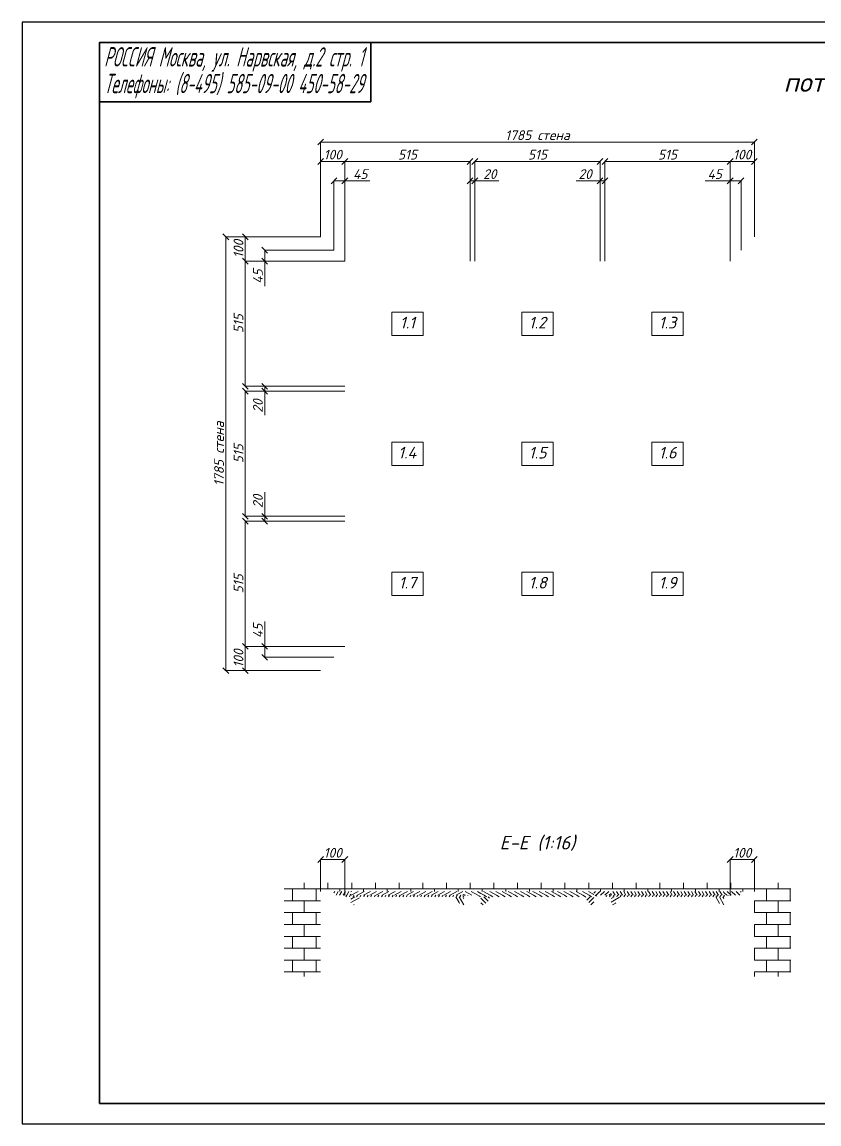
# Paper-space layout 'потолок кессонированный' of a CAD drawing. Header units: millimetres. Extents: x -27 to 1273, y -1179 to -896.
# Drawn here: x 418.1 to 623.1, y -1179 to -895.7 of the extents above; entities that cross this region are included whole.
import ezdxf
from ezdxf.enums import TextEntityAlignment as Align

# ---------------------------------------------------------------- set-up
doc = ezdxf.new("R2010")
doc.units = ezdxf.units.MM
for name, color, linetype, lineweight in [('MD_Аннотация', 1, 'Continuous', 9), ('MD_Штриховка', 5, 'Continuous', 9), ('служебный слой ОБОЗНАЧЕНИЯ', 4, 'Continuous', 9), ('служебный слой РАЗМЕРЫ', 4, 'Continuous', 9)]:
    doc.layers.add(name, color=color, linetype=linetype, lineweight=lineweight)
doc.layers.add('служебный слой ШТАМП', color=4, linetype='Continuous')
doc.styles.add('ЕСКД', font='isocpeur.ttf', dxfattribs={"oblique": 15})
doc.dimstyles.new('ЕСКД', dxfattribs={"dimtxt": 2.5, "dimasz": 1.5, "dimexe": 0.05, "dimexo": 0, "dimgap": 0.5, "dimtad": 1, "dimdec": 1, "dimzin": 9, "dimtxsty": 'ЕСКД', "dimblk": 'OBLIQUE', "dimcen": -0.05, "dimclrd": 256, "dimclre": 256, "dimclrt": 256, "dimadec": 1, "dimazin": 0, "dimtfac": 1, "dimtdec": 1, "dimtmove": 0, "dimatfit": 3, "dimldrblk": 'DOTSMALL', "dimfxl": 1, "dimlwd": -1, "dimlwe": -1, "dimarcsym": 0})

# ---------------------------------------------------------------- blocks, each defined once
blk = doc.blocks.new('_OBLIQUE')
at = {"color": 0, "linetype": 'ByBlock'}
blk.add_line((-0.5, -0.5), (0.5, 0.5), dxfattribs=at)
blk = doc.blocks.new('*D27')
at = {"layer": 'Defpoints', "color": 0, "transparency": 16777216}
for p in [(501.18, -957.17), (475.56, -989.35), (501.18, -989.35)]:
    blk.add_point(p, dxfattribs=at)
at = {"layer": 'служебный слой РАЗМЕРЫ', "transparency": 16777216}
for p, q in [((501.18, -957.17), (475.51, -957.17)), ((475.56, -957.17), (475.56, -989.35)), ((501.18, -989.35), (475.51, -989.35))]:
    blk.add_line(p, q, dxfattribs=at)
at = {"layer": 'служебный слой РАЗМЕРЫ', "transparency": 16777216, "xscale": 1.5, "yscale": 1.5, "zscale": 1.5}
for p, rotation in [((475.56, -957.17), 90), ((475.56, -989.35), 270)]:
    blk.add_blockref('_OBLIQUE', p, dxfattribs=dict(at, rotation=rotation))
at = {"layer": 'служебный слой РАЗМЕРЫ', "transparency": 16777216, "insert": (473.81, -973.26), "char_height": 2.5, "attachment_point": 5, "rotation": 90, "style": 'ЕСКД'}
blk.add_mtext('515', dxfattribs=at)
blk = doc.blocks.new('_DotSmall')
at = {"color": 0, "linetype": 'ByBlock', "lineweight": -3, "const_width": 0.5}
blk.add_lwpolyline([(-0.0625, 0, 1), (0.0625, 0, 1)], format="xyb", close=True, dxfattribs=at)
blk = doc.blocks.new('*D28')
at = {"layer": 'Defpoints', "color": 0, "transparency": 16777216}
for p in [(501.18, -990.6), (475.56, -1022.79), (501.18, -1022.79)]:
    blk.add_point(p, dxfattribs=at)
at = {"layer": 'служебный слой РАЗМЕРЫ', "transparency": 16777216}
for p, q in [((501.18, -990.6), (475.51, -990.6)), ((475.56, -990.6), (475.56, -1022.79)), ((501.18, -1022.79), (475.51, -1022.79))]:
    blk.add_line(p, q, dxfattribs=at)
at = {"layer": 'служебный слой РАЗМЕРЫ', "transparency": 16777216, "xscale": 1.5, "yscale": 1.5, "zscale": 1.5}
for p, rotation in [((475.56, -990.6), 90), ((475.56, -1022.79), 270)]:
    blk.add_blockref('_OBLIQUE', p, dxfattribs=dict(at, rotation=rotation))
at = {"layer": 'служебный слой РАЗМЕРЫ', "transparency": 16777216, "insert": (473.81, -1006.7), "char_height": 2.5, "attachment_point": 5, "rotation": 90, "style": 'ЕСКД'}
blk.add_mtext('515', dxfattribs=at)
blk = doc.blocks.new('*D29')
at = {"layer": 'Defpoints', "color": 0, "transparency": 16777216}
for p in [(501.18, -1024.04), (475.56, -1056.23), (501.18, -1056.23)]:
    blk.add_point(p, dxfattribs=at)
at = {"layer": 'служебный слой РАЗМЕРЫ', "transparency": 16777216}
for p, q in [((501.18, -1024.04), (475.51, -1024.04)), ((475.56, -1024.04), (475.56, -1056.23)), ((501.18, -1056.23), (475.51, -1056.23))]:
    blk.add_line(p, q, dxfattribs=at)
at = {"layer": 'служебный слой РАЗМЕРЫ', "transparency": 16777216, "xscale": 1.5, "yscale": 1.5, "zscale": 1.5}
for p, rotation in [((475.56, -1024.04), 90), ((475.56, -1056.23), 270)]:
    blk.add_blockref('_OBLIQUE', p, dxfattribs=dict(at, rotation=rotation))
at = {"layer": 'служебный слой РАЗМЕРЫ', "transparency": 16777216, "insert": (473.81, -1040.14), "char_height": 2.5, "attachment_point": 5, "rotation": 90, "style": 'ЕСКД'}
blk.add_mtext('515', dxfattribs=at)
blk = doc.blocks.new('*D30')
at = {"layer": 'Defpoints', "color": 0, "transparency": 16777216}
for p in [(475.56, -1056.23), (501.18, -1056.23), (494.93, -1062.48)]:
    blk.add_point(p, dxfattribs=at)
at = {"layer": 'служебный слой РАЗМЕРЫ', "transparency": 16777216}
for p, q in [((501.18, -1056.23), (475.51, -1056.23)), ((475.56, -1062.48), (475.56, -1056.23)), ((494.93, -1062.48), (475.51, -1062.48))]:
    blk.add_line(p, q, dxfattribs=at)
at = {"layer": 'служебный слой РАЗМЕРЫ', "transparency": 16777216, "xscale": 1.5, "yscale": 1.5, "zscale": 1.5}
for p, rotation in [((475.56, -1056.23), 90), ((475.56, -1062.48), 270)]:
    blk.add_blockref('_OBLIQUE', p, dxfattribs=dict(at, rotation=rotation))
at = {"layer": 'служебный слой РАЗМЕРЫ', "transparency": 16777216, "insert": (473.81, -1059.35), "char_height": 2.5, "attachment_point": 5, "rotation": 90, "style": 'ЕСКД'}
blk.add_mtext('100', dxfattribs=at)
blk = doc.blocks.new('*D31')
at = {"layer": 'Defpoints', "color": 0, "transparency": 16777216}
for p in [(480.56, -1056.23), (501.18, -1056.23), (498.37, -1059.04)]:
    blk.add_point(p, dxfattribs=at)
at = {"layer": 'служебный слой РАЗМЕРЫ', "transparency": 16777216}
for p, q in [((480.56, -1056.23), (480.56, -1049.81)), ((501.18, -1056.23), (480.51, -1056.23)), ((480.56, -1059.04), (480.56, -1056.23)), ((498.37, -1059.04), (480.51, -1059.04))]:
    blk.add_line(p, q, dxfattribs=at)
at = {"layer": 'служебный слой РАЗМЕРЫ', "transparency": 16777216, "xscale": 1.5, "yscale": 1.5, "zscale": 1.5}
for p, rotation in [((480.56, -1056.23), 90), ((480.56, -1059.04), 270)]:
    blk.add_blockref('_OBLIQUE', p, dxfattribs=dict(at, rotation=rotation))
at = {"layer": 'служебный слой РАЗМЕРЫ', "transparency": 16777216, "insert": (478.81, -1052.27), "char_height": 2.5, "attachment_point": 5, "rotation": 90, "style": 'ЕСКД'}
blk.add_mtext('45', dxfattribs=at)
blk = doc.blocks.new('*D32')
at = {"layer": 'Defpoints', "color": 0, "transparency": 16777216}
for p in [(498.37, -954.35), (480.56, -957.17), (501.18, -957.17)]:
    blk.add_point(p, dxfattribs=at)
at = {"layer": 'служебный слой РАЗМЕРЫ', "transparency": 16777216}
for p, q in [((498.37, -954.35), (480.51, -954.35)), ((480.56, -954.35), (480.56, -957.17)), ((501.18, -957.17), (480.51, -957.17)), ((480.56, -957.17), (480.56, -963.59))]:
    blk.add_line(p, q, dxfattribs=at)
at = {"layer": 'служебный слой РАЗМЕРЫ', "transparency": 16777216, "xscale": 1.5, "yscale": 1.5, "zscale": 1.5}
for p, rotation in [((480.56, -954.35), 90), ((480.56, -957.17), 270)]:
    blk.add_blockref('_OBLIQUE', p, dxfattribs=dict(at, rotation=rotation))
at = {"layer": 'служебный слой РАЗМЕРЫ', "transparency": 16777216, "insert": (478.81, -961.13), "char_height": 2.5, "attachment_point": 5, "rotation": 90, "style": 'ЕСКД'}
blk.add_mtext('45', dxfattribs=at)
blk = doc.blocks.new('*D33')
at = {"layer": 'Defpoints', "color": 0, "transparency": 16777216}
for p in [(475.56, -950.92), (494.93, -950.92), (501.18, -957.17)]:
    blk.add_point(p, dxfattribs=at)
at = {"layer": 'служебный слой РАЗМЕРЫ', "transparency": 16777216}
for p, q in [((494.93, -950.92), (475.51, -950.92)), ((475.56, -957.17), (475.56, -950.92)), ((501.18, -957.17), (475.51, -957.17))]:
    blk.add_line(p, q, dxfattribs=at)
at = {"layer": 'служебный слой РАЗМЕРЫ', "transparency": 16777216, "xscale": 1.5, "yscale": 1.5, "zscale": 1.5}
for p, rotation in [((475.56, -950.92), 90), ((475.56, -957.17), 270)]:
    blk.add_blockref('_OBLIQUE', p, dxfattribs=dict(at, rotation=rotation))
at = {"layer": 'служебный слой РАЗМЕРЫ', "transparency": 16777216, "insert": (473.81, -954.04), "char_height": 2.5, "attachment_point": 5, "rotation": 90, "style": 'ЕСКД'}
blk.add_mtext('100', dxfattribs=at)
blk = doc.blocks.new('*D34')
at = {"layer": 'Defpoints', "color": 0, "transparency": 16777216}
for p in [(534.62, -936.54), (533.37, -957.17), (534.62, -957.17)]:
    blk.add_point(p, dxfattribs=at)
at = {"layer": 'служебный слой РАЗМЕРЫ', "transparency": 16777216}
for p, q in [((533.37, -957.17), (533.37, -936.49)), ((533.37, -936.54), (534.62, -936.54)), ((534.62, -957.17), (534.62, -936.49)), ((534.62, -936.54), (540.79, -936.54))]:
    blk.add_line(p, q, dxfattribs=at)
at = {"layer": 'служебный слой РАЗМЕРЫ', "transparency": 16777216, "xscale": 1.5, "yscale": 1.5, "zscale": 1.5, "rotation": 180}
blk.add_blockref('_OBLIQUE', (533.37, -936.54), dxfattribs=at)
at = {"layer": 'служебный слой РАЗМЕРЫ', "transparency": 16777216, "xscale": 1.5, "yscale": 1.5, "zscale": 1.5}
blk.add_blockref('_OBLIQUE', (534.62, -936.54), dxfattribs=at)
at = {"layer": 'служебный слой РАЗМЕРЫ', "transparency": 16777216, "insert": (538.46, -934.79), "char_height": 2.5, "attachment_point": 5, "style": 'ЕСКД'}
blk.add_mtext('20', dxfattribs=at)
blk = doc.blocks.new('*D35')
at = {"layer": 'Defpoints', "color": 0, "transparency": 16777216}
for p in [(566.81, -936.54), (566.81, -957.17), (568.06, -957.17)]:
    blk.add_point(p, dxfattribs=at)
at = {"layer": 'служебный слой РАЗМЕРЫ', "transparency": 16777216}
for p, q in [((566.81, -936.54), (560.64, -936.54)), ((566.81, -957.17), (566.81, -936.49)), ((568.06, -936.54), (566.81, -936.54)), ((568.06, -957.17), (568.06, -936.49))]:
    blk.add_line(p, q, dxfattribs=at)
at = {"layer": 'служебный слой РАЗМЕРЫ', "transparency": 16777216, "xscale": 1.5, "yscale": 1.5, "zscale": 1.5, "rotation": 180}
blk.add_blockref('_OBLIQUE', (566.81, -936.54), dxfattribs=at)
at = {"layer": 'служебный слой РАЗМЕРЫ', "transparency": 16777216, "xscale": 1.5, "yscale": 1.5, "zscale": 1.5}
blk.add_blockref('_OBLIQUE', (568.06, -936.54), dxfattribs=at)
at = {"layer": 'служебный слой РАЗМЕРЫ', "transparency": 16777216, "insert": (562.97, -934.79), "char_height": 2.5, "attachment_point": 5, "style": 'ЕСКД'}
blk.add_mtext('20', dxfattribs=at)
blk = doc.blocks.new('*D36')
at = {"layer": 'Defpoints', "color": 0, "transparency": 16777216}
for p in [(480.56, -990.6), (501.18, -989.35), (501.18, -990.6)]:
    blk.add_point(p, dxfattribs=at)
at = {"layer": 'служебный слой РАЗМЕРЫ', "transparency": 16777216}
for p, q in [((501.18, -989.35), (480.51, -989.35)), ((501.18, -990.6), (480.51, -990.6)), ((480.56, -989.35), (480.56, -990.6)), ((480.56, -990.6), (480.56, -996.77))]:
    blk.add_line(p, q, dxfattribs=at)
at = {"layer": 'служебный слой РАЗМЕРЫ', "transparency": 16777216, "xscale": 1.5, "yscale": 1.5, "zscale": 1.5}
for p, rotation in [((480.56, -989.35), 90), ((480.56, -990.6), 270)]:
    blk.add_blockref('_OBLIQUE', p, dxfattribs=dict(at, rotation=rotation))
at = {"layer": 'служебный слой РАЗМЕРЫ', "transparency": 16777216, "insert": (478.81, -994.44), "char_height": 2.5, "attachment_point": 5, "rotation": 90, "style": 'ЕСКД'}
blk.add_mtext('20', dxfattribs=at)
blk = doc.blocks.new('*D37')
at = {"layer": 'Defpoints', "color": 0, "transparency": 16777216}
for p in [(480.56, -1022.79), (501.18, -1022.79), (501.18, -1024.04)]:
    blk.add_point(p, dxfattribs=at)
at = {"layer": 'служебный слой РАЗМЕРЫ', "transparency": 16777216}
for p, q in [((480.56, -1022.79), (480.56, -1016.62)), ((501.18, -1022.79), (480.51, -1022.79)), ((480.56, -1024.04), (480.56, -1022.79)), ((501.18, -1024.04), (480.51, -1024.04))]:
    blk.add_line(p, q, dxfattribs=at)
at = {"layer": 'служебный слой РАЗМЕРЫ', "transparency": 16777216, "xscale": 1.5, "yscale": 1.5, "zscale": 1.5}
for p, rotation in [((480.56, -1022.79), 90), ((480.56, -1024.04), 270)]:
    blk.add_blockref('_OBLIQUE', p, dxfattribs=dict(at, rotation=rotation))
at = {"layer": 'служебный слой РАЗМЕРЫ', "transparency": 16777216, "insert": (478.81, -1018.96), "char_height": 2.5, "attachment_point": 5, "rotation": 90, "style": 'ЕСКД'}
blk.add_mtext('20', dxfattribs=at)
blk = doc.blocks.new('*D38')
at = {"layer": 'Defpoints', "color": 0, "transparency": 16777216}
for p in [(600.25, -936.54), (603.06, -954.35), (600.25, -957.17)]:
    blk.add_point(p, dxfattribs=at)
at = {"layer": 'служебный слой РАЗМЕРЫ', "transparency": 16777216}
for p, q in [((600.25, -936.54), (593.83, -936.54)), ((600.25, -957.17), (600.25, -936.49)), ((603.06, -936.54), (600.25, -936.54)), ((603.06, -954.35), (603.06, -936.49))]:
    blk.add_line(p, q, dxfattribs=at)
at = {"layer": 'служебный слой РАЗМЕРЫ', "transparency": 16777216, "xscale": 1.5, "yscale": 1.5, "zscale": 1.5, "rotation": 180}
blk.add_blockref('_OBLIQUE', (600.25, -936.54), dxfattribs=at)
at = {"layer": 'служебный слой РАЗМЕРЫ', "transparency": 16777216, "xscale": 1.5, "yscale": 1.5, "zscale": 1.5}
blk.add_blockref('_OBLIQUE', (603.06, -936.54), dxfattribs=at)
at = {"layer": 'служебный слой РАЗМЕРЫ', "transparency": 16777216, "insert": (596.29, -934.79), "char_height": 2.5, "attachment_point": 5, "style": 'ЕСКД'}
blk.add_mtext('45', dxfattribs=at)
blk = doc.blocks.new('*D39')
at = {"layer": 'Defpoints', "color": 0, "transparency": 16777216}
for p in [(501.18, -936.54), (498.37, -954.35), (501.18, -957.17)]:
    blk.add_point(p, dxfattribs=at)
at = {"layer": 'служебный слой РАЗМЕРЫ', "transparency": 16777216}
for p, q in [((498.37, -954.35), (498.37, -936.49)), ((498.37, -936.54), (501.18, -936.54)), ((501.18, -957.17), (501.18, -936.49)), ((501.18, -936.54), (507.6, -936.54))]:
    blk.add_line(p, q, dxfattribs=at)
at = {"layer": 'служебный слой РАЗМЕРЫ', "transparency": 16777216, "xscale": 1.5, "yscale": 1.5, "zscale": 1.5, "rotation": 180}
blk.add_blockref('_OBLIQUE', (498.37, -936.54), dxfattribs=at)
at = {"layer": 'служебный слой РАЗМЕРЫ', "transparency": 16777216, "xscale": 1.5, "yscale": 1.5, "zscale": 1.5}
blk.add_blockref('_OBLIQUE', (501.18, -936.54), dxfattribs=at)
at = {"layer": 'служебный слой РАЗМЕРЫ', "transparency": 16777216, "insert": (505.14, -934.79), "char_height": 2.5, "attachment_point": 5, "style": 'ЕСКД'}
blk.add_mtext('45', dxfattribs=at)
blk = doc.blocks.new('*D40')
at = {"layer": 'Defpoints', "color": 0, "transparency": 16777216}
for p in [(501.18, -931.54), (494.93, -950.92), (501.18, -957.17)]:
    blk.add_point(p, dxfattribs=at)
at = {"layer": 'служебный слой РАЗМЕРЫ', "transparency": 16777216}
for p, q in [((494.93, -950.92), (494.93, -931.49)), ((494.93, -931.54), (501.18, -931.54)), ((501.18, -957.17), (501.18, -931.49))]:
    blk.add_line(p, q, dxfattribs=at)
at = {"layer": 'служебный слой РАЗМЕРЫ', "transparency": 16777216, "xscale": 1.5, "yscale": 1.5, "zscale": 1.5, "rotation": 180}
blk.add_blockref('_OBLIQUE', (494.93, -931.54), dxfattribs=at)
at = {"layer": 'служебный слой РАЗМЕРЫ', "transparency": 16777216, "xscale": 1.5, "yscale": 1.5, "zscale": 1.5}
blk.add_blockref('_OBLIQUE', (501.18, -931.54), dxfattribs=at)
at = {"layer": 'служебный слой РАЗМЕРЫ', "transparency": 16777216, "insert": (498.06, -929.79), "char_height": 2.5, "attachment_point": 5, "style": 'ЕСКД'}
blk.add_mtext('100', dxfattribs=at)
blk = doc.blocks.new('*D41')
at = {"layer": 'Defpoints', "color": 0, "transparency": 16777216}
for p in [(600.25, -931.54), (606.5, -950.92), (600.25, -957.17)]:
    blk.add_point(p, dxfattribs=at)
at = {"layer": 'служебный слой РАЗМЕРЫ', "transparency": 16777216}
for p, q in [((600.25, -957.17), (600.25, -931.49)), ((606.5, -931.54), (600.25, -931.54)), ((606.5, -950.92), (606.5, -931.49))]:
    blk.add_line(p, q, dxfattribs=at)
at = {"layer": 'служебный слой РАЗМЕРЫ', "transparency": 16777216, "xscale": 1.5, "yscale": 1.5, "zscale": 1.5, "rotation": 180}
blk.add_blockref('_OBLIQUE', (600.25, -931.54), dxfattribs=at)
at = {"layer": 'служебный слой РАЗМЕРЫ', "transparency": 16777216, "xscale": 1.5, "yscale": 1.5, "zscale": 1.5}
blk.add_blockref('_OBLIQUE', (606.5, -931.54), dxfattribs=at)
at = {"layer": 'служебный слой РАЗМЕРЫ', "transparency": 16777216, "insert": (603.37, -929.79), "char_height": 2.5, "attachment_point": 5, "style": 'ЕСКД'}
blk.add_mtext('100', dxfattribs=at)
blk = doc.blocks.new('*D42')
at = {"layer": 'Defpoints', "color": 0, "transparency": 16777216}
for p in [(533.37, -931.54), (501.18, -957.17), (533.37, -957.17)]:
    blk.add_point(p, dxfattribs=at)
at = {"layer": 'служебный слой РАЗМЕРЫ', "transparency": 16777216}
for p, q in [((501.18, -957.17), (501.18, -931.49)), ((501.18, -931.54), (533.37, -931.54)), ((533.37, -957.17), (533.37, -931.49))]:
    blk.add_line(p, q, dxfattribs=at)
at = {"layer": 'служебный слой РАЗМЕРЫ', "transparency": 16777216, "xscale": 1.5, "yscale": 1.5, "zscale": 1.5, "rotation": 180}
blk.add_blockref('_OBLIQUE', (501.18, -931.54), dxfattribs=at)
at = {"layer": 'служебный слой РАЗМЕРЫ', "transparency": 16777216, "xscale": 1.5, "yscale": 1.5, "zscale": 1.5}
blk.add_blockref('_OBLIQUE', (533.37, -931.54), dxfattribs=at)
at = {"layer": 'служебный слой РАЗМЕРЫ', "transparency": 16777216, "insert": (517.28, -929.79), "char_height": 2.5, "attachment_point": 5, "style": 'ЕСКД'}
blk.add_mtext('515', dxfattribs=at)
blk = doc.blocks.new('*D43')
at = {"layer": 'Defpoints', "color": 0, "transparency": 16777216}
for p in [(566.81, -931.54), (534.62, -957.17), (566.81, -957.17)]:
    blk.add_point(p, dxfattribs=at)
at = {"layer": 'служебный слой РАЗМЕРЫ', "transparency": 16777216}
for p, q in [((534.62, -957.17), (534.62, -931.49)), ((534.62, -931.54), (566.81, -931.54)), ((566.81, -957.17), (566.81, -931.49))]:
    blk.add_line(p, q, dxfattribs=at)
at = {"layer": 'служебный слой РАЗМЕРЫ', "transparency": 16777216, "xscale": 1.5, "yscale": 1.5, "zscale": 1.5, "rotation": 180}
blk.add_blockref('_OBLIQUE', (534.62, -931.54), dxfattribs=at)
at = {"layer": 'служебный слой РАЗМЕРЫ', "transparency": 16777216, "xscale": 1.5, "yscale": 1.5, "zscale": 1.5}
blk.add_blockref('_OBLIQUE', (566.81, -931.54), dxfattribs=at)
at = {"layer": 'служебный слой РАЗМЕРЫ', "transparency": 16777216, "insert": (550.71, -929.79), "char_height": 2.5, "attachment_point": 5, "style": 'ЕСКД'}
blk.add_mtext('515', dxfattribs=at)
blk = doc.blocks.new('*D44')
at = {"layer": 'Defpoints', "color": 0, "transparency": 16777216}
for p in [(600.25, -931.54), (568.06, -957.17), (600.25, -957.17)]:
    blk.add_point(p, dxfattribs=at)
at = {"layer": 'служебный слой РАЗМЕРЫ', "transparency": 16777216}
for p, q in [((568.06, -957.17), (568.06, -931.49)), ((568.06, -931.54), (600.25, -931.54)), ((600.25, -957.17), (600.25, -931.49))]:
    blk.add_line(p, q, dxfattribs=at)
at = {"layer": 'служебный слой РАЗМЕРЫ', "transparency": 16777216, "xscale": 1.5, "yscale": 1.5, "zscale": 1.5, "rotation": 180}
blk.add_blockref('_OBLIQUE', (568.06, -931.54), dxfattribs=at)
at = {"layer": 'служебный слой РАЗМЕРЫ', "transparency": 16777216, "xscale": 1.5, "yscale": 1.5, "zscale": 1.5}
blk.add_blockref('_OBLIQUE', (600.25, -931.54), dxfattribs=at)
at = {"layer": 'служебный слой РАЗМЕРЫ', "transparency": 16777216, "insert": (584.15, -929.79), "char_height": 2.5, "attachment_point": 5, "style": 'ЕСКД'}
blk.add_mtext('515', dxfattribs=at)
blk = doc.blocks.new('*D69')
at = {"layer": 'Defpoints', "color": 0, "transparency": 16777216}
for p in [(606.5, -926.54), (494.93, -950.92), (606.5, -950.92)]:
    blk.add_point(p, dxfattribs=at)
at = {"layer": 'служебный слой РАЗМЕРЫ', "transparency": 16777216}
for p, q in [((494.93, -950.92), (494.93, -926.49)), ((494.93, -926.54), (606.5, -926.54)), ((606.5, -950.92), (606.5, -926.49))]:
    blk.add_line(p, q, dxfattribs=at)
at = {"layer": 'служебный слой РАЗМЕРЫ', "transparency": 16777216, "xscale": 1.5, "yscale": 1.5, "zscale": 1.5, "rotation": 180}
blk.add_blockref('_OBLIQUE', (494.93, -926.54), dxfattribs=at)
at = {"layer": 'служебный слой РАЗМЕРЫ', "transparency": 16777216, "xscale": 1.5, "yscale": 1.5, "zscale": 1.5}
blk.add_blockref('_OBLIQUE', (606.5, -926.54), dxfattribs=at)
at = {"layer": 'служебный слой РАЗМЕРЫ', "transparency": 16777216, "insert": (550.71, -924.79), "char_height": 2.5, "attachment_point": 5, "style": 'ЕСКД'}
blk.add_mtext('1785 стена', dxfattribs=at)
blk = doc.blocks.new('*D70')
at = {"layer": 'Defpoints', "color": 0, "transparency": 16777216}
for p in [(470.56, -950.92), (494.93, -950.92), (494.93, -1062.48)]:
    blk.add_point(p, dxfattribs=at)
at = {"layer": 'служебный слой РАЗМЕРЫ', "transparency": 16777216}
for p, q in [((494.93, -950.92), (470.51, -950.92)), ((470.56, -1062.48), (470.56, -950.92)), ((494.93, -1062.48), (470.51, -1062.48))]:
    blk.add_line(p, q, dxfattribs=at)
at = {"layer": 'служебный слой РАЗМЕРЫ', "transparency": 16777216, "xscale": 1.5, "yscale": 1.5, "zscale": 1.5}
for p, rotation in [((470.56, -950.92), 90), ((470.56, -1062.48), 270)]:
    blk.add_blockref('_OBLIQUE', p, dxfattribs=dict(at, rotation=rotation))
at = {"layer": 'служебный слой РАЗМЕРЫ', "transparency": 16777216, "insert": (468.81, -1006.7), "char_height": 2.5, "attachment_point": 5, "rotation": 90, "style": 'ЕСКД'}
blk.add_mtext('1785 стена', dxfattribs=at)
blk = doc.blocks.new('*D111')
at = {"layer": 'Defpoints', "color": 0, "transparency": 16777216}
for p in [(494.93, -1111.06), (494.93, -1119.26), (501.18, -1120.26)]:
    blk.add_point(p, dxfattribs=at)
at = {"layer": 'служебный слой РАЗМЕРЫ', "transparency": 16777216}
for p, q in [((494.93, -1119.26), (494.93, -1111.01)), ((501.18, -1111.06), (494.93, -1111.06)), ((501.18, -1120.26), (501.18, -1111.01))]:
    blk.add_line(p, q, dxfattribs=at)
at = {"layer": 'служебный слой РАЗМЕРЫ', "transparency": 16777216, "xscale": 1.5, "yscale": 1.5, "zscale": 1.5, "rotation": 180}
blk.add_blockref('_OBLIQUE', (494.93, -1111.06), dxfattribs=at)
at = {"layer": 'служебный слой РАЗМЕРЫ', "transparency": 16777216, "xscale": 1.5, "yscale": 1.5, "zscale": 1.5}
blk.add_blockref('_OBLIQUE', (501.18, -1111.06), dxfattribs=at)
at = {"layer": 'служебный слой РАЗМЕРЫ', "transparency": 16777216, "insert": (498.06, -1109.31), "char_height": 2.5, "attachment_point": 5, "style": 'ЕСКД'}
blk.add_mtext('100', dxfattribs=at)
blk = doc.blocks.new('*D112')
at = {"layer": 'Defpoints', "color": 0, "transparency": 16777216}
for p in [(606.5, -1111.06), (606.5, -1119.26), (600.25, -1120.26)]:
    blk.add_point(p, dxfattribs=at)
at = {"layer": 'служебный слой РАЗМЕРЫ', "transparency": 16777216}
for p, q in [((600.25, -1120.26), (600.25, -1111.01)), ((600.25, -1111.06), (606.5, -1111.06)), ((606.5, -1119.26), (606.5, -1111.01))]:
    blk.add_line(p, q, dxfattribs=at)
at = {"layer": 'служебный слой РАЗМЕРЫ', "transparency": 16777216, "xscale": 1.5, "yscale": 1.5, "zscale": 1.5, "rotation": 180}
blk.add_blockref('_OBLIQUE', (600.25, -1111.06), dxfattribs=at)
at = {"layer": 'служебный слой РАЗМЕРЫ', "transparency": 16777216, "xscale": 1.5, "yscale": 1.5, "zscale": 1.5}
blk.add_blockref('_OBLIQUE', (606.5, -1111.06), dxfattribs=at)
at = {"layer": 'служебный слой РАЗМЕРЫ', "transparency": 16777216, "insert": (603.37, -1109.31), "char_height": 2.5, "attachment_point": 5, "style": 'ЕСКД'}
blk.add_mtext('100', dxfattribs=at)

psp = doc.layouts.new('потолок кессонированный')

# ---------------------------------------------------------------- hatches: boundary and pattern name
at = {"layer": 'MD_Штриховка'}
h = psp.add_hatch(dxfattribs=at)
h.set_pattern_fill('AR-B816', color=256, scale=0.015, style=0)
h.paths.add_polyline_path([(485.5583, -1117.0692), (485.5583, -1119.2567), (494.9333, -1119.2567), (498.3708, -1119.2567), (502.7458, -1119.2567), (531.8083, -1119.2567), (536.1833, -1119.2567), (565.2458, -1119.2567), (569.6208, -1119.2567), (598.6833, -1119.2567), (603.0583, -1119.2567), (606.4958, -1119.2567), (615.8708, -1119.2567), (615.8708, -1117.0692)], flags=0)
h = psp.add_hatch(dxfattribs=at)
h.set_pattern_fill('AR-B816', color=256, scale=0.015, style=0)
h.paths.add_polyline_path([(615.8708, -1141.1317), (615.8708, -1119.2567), (606.4958, -1119.2567), (606.4958, -1141.1317)], flags=0)
h.paths.add_polyline_path([(485.5583, -1119.2567), (485.5583, -1141.1317), (494.9333, -1141.1317), (494.9333, -1119.2567)], flags=0)
h = psp.add_hatch(dxfattribs=at)
h.set_pattern_fill('ANSI31', color=256, scale=0.25, angle=15, style=0)
h.paths.add_polyline_path([(502.7458, -1120.2567), (502.7458, -1119.2567), (498.3708, -1119.2567), (498.3708, -1120.2567), (501.1833, -1120.2567), (501.777, -1120.2567), (502.0895, -1120.2567)], flags=0)
h = psp.add_hatch(dxfattribs=at)
h.set_pattern_fill('ANSI31', color=256, scale=0.25, angle=-15, style=0)
h.paths.add_polyline_path([(531.8083, -1120.2567), (531.8083, -1119.2567), (502.7458, -1119.2567), (502.7458, -1120.2567)], flags=0)
h = psp.add_hatch(dxfattribs=at)
h.set_pattern_fill('ANSI31', color=256, scale=0.25, angle=105, style=0)
h.paths.add_polyline_path([(531.8083, -1119.2567), (531.8083, -1120.2567), (532.4645, -1120.2567), (532.777, -1120.2567), (533.3708, -1120.2567), (534.6208, -1120.2567), (535.2145, -1120.2567), (535.527, -1120.2567), (536.1833, -1120.2567), (536.1833, -1119.2567)], flags=0)
h = psp.add_hatch(dxfattribs=at)
h.set_pattern_fill('ANSI31', color=256, scale=0.25, angle=105, style=0)
h.paths.add_polyline_path([(565.2458, -1120.2567), (565.2458, -1119.2567), (536.1833, -1119.2567), (536.1833, -1120.2567)], flags=0)
h = psp.add_hatch(dxfattribs=at)
h.set_pattern_fill('ANSI31', color=256, scale=0.25, style=0)
h.paths.add_polyline_path([(569.6208, -1120.2567), (569.6208, -1119.2567), (565.2458, -1119.2567), (565.2458, -1120.2567), (565.902, -1120.2567), (566.2145, -1120.2567), (566.8083, -1120.2567), (568.0583, -1120.2567), (568.652, -1120.2567), (568.9645, -1120.2567)], flags=0)
h = psp.add_hatch(dxfattribs=at)
h.set_pattern_fill('ANSI31', color=256, scale=0.25, angle=75, style=0)
h.paths.add_polyline_path([(598.6833, -1120.2567), (598.6833, -1119.2567), (569.6208, -1119.2567), (569.6208, -1120.2567)], flags=0)
h = psp.add_hatch(dxfattribs=at)
h.set_pattern_fill('ANSI31', color=256, scale=0.25, angle=90, style=0)
h.paths.add_polyline_path([(598.6833, -1119.2567), (598.6833, -1120.2567), (599.3395, -1120.2567), (599.652, -1120.2567), (600.2458, -1120.2567), (603.0583, -1120.2567), (603.0583, -1119.2567)], flags=0)
h = psp.add_hatch(dxfattribs=at)
h.set_pattern_fill('ANSI31', color=256, scale=0.25, angle=15, style=0)
h.paths.add_polyline_path([(533.3708, -1120.2567), (532.777, -1120.2567), (532.777, -1120.6317), (533.3708, -1120.6317)], flags=0)
h.paths.add_polyline_path([(532.4645, -1120.2567), (531.8083, -1120.2567), (502.7458, -1120.2567), (502.0895, -1120.2567), (502.0895, -1120.6317), (502.7458, -1120.6317), (504.9333, -1120.6317), (529.6208, -1120.6317), (531.8083, -1120.6317), (532.4645, -1120.6317)], flags=0)
h.paths.add_polyline_path([(501.777, -1120.2567), (501.1833, -1120.2567), (501.1833, -1120.6317), (501.777, -1120.6317)], flags=0)
h = psp.add_hatch(dxfattribs=at)
h.set_pattern_fill('ANSI31', color=256, scale=0.25, angle=-15, style=0)
edge = h.paths.add_edge_path(flags=0)
edge.add_line((502.7458, -1122.6942), (503.527, -1122.6942))
edge.add_ellipse((503.902, -1122.6942), major_axis=(-0.375, 0), ratio=1, start_angle=-90, end_angle=0, ccw=False)
edge.add_line((503.902, -1122.3192), (503.9958, -1122.3192))
edge.add_line((503.9958, -1122.3192), (503.9958, -1122.1317))
edge.add_ellipse((503.9306, -1121.4446), major_axis=(0.0652, -0.6871), ratio=1, start_angle=0, end_angle=84.60905)
edge.add_line((504.6208, -1121.4442), (504.6208, -1121.0692))
edge.add_line((504.6208, -1121.0692), (504.9333, -1121.0692))
edge.add_line((504.9333, -1121.0692), (504.9333, -1120.6317))
edge.add_line((504.9333, -1120.6317), (502.7458, -1120.6317))
edge.add_line((502.7458, -1120.6317), (502.7458, -1122.6942))
h = psp.add_hatch(dxfattribs=at)
h.set_pattern_fill('ANSI31', color=256, scale=0.25, angle=75, style=0)
edge = h.paths.add_edge_path(flags=0)
edge.add_line((531.027, -1122.6942), (531.8083, -1122.6942))
edge.add_line((531.8083, -1122.6942), (531.8083, -1120.6317))
edge.add_line((531.8083, -1120.6317), (529.6208, -1120.6317))
edge.add_line((529.6208, -1120.6317), (529.6208, -1121.0692))
edge.add_line((529.6208, -1121.0692), (529.9333, -1121.0692))
edge.add_line((529.9333, -1121.0692), (529.9333, -1121.4442))
edge.add_ellipse((530.6235, -1121.4446), major_axis=(-0.6902, 0.0004), ratio=1, start_angle=360, end_angle=444.60905)
edge.add_line((530.5583, -1122.1317), (530.5583, -1122.3192))
edge.add_line((530.5583, -1122.3192), (530.652, -1122.3192))
edge.add_ellipse((530.652, -1122.6942), major_axis=(0, 0.375), ratio=1, start_angle=270, end_angle=360, ccw=False)
h = psp.add_hatch(dxfattribs=at)
h.set_pattern_fill('ANSI31', color=256, scale=0.25, angle=105, style=0)
h.paths.add_polyline_path([(566.8083, -1120.2567), (566.2145, -1120.2567), (566.2145, -1120.6317), (566.8083, -1120.6317)], flags=0)
h.paths.add_polyline_path([(565.902, -1120.2567), (565.2458, -1120.2567), (536.1833, -1120.2567), (535.527, -1120.2567), (535.527, -1120.6317), (536.1833, -1120.6317), (538.3708, -1120.6317), (563.0583, -1120.6317), (565.2458, -1120.6317), (565.902, -1120.6317)], flags=0)
h.paths.add_polyline_path([(535.2145, -1120.2567), (534.6208, -1120.2567), (534.6208, -1120.6317), (535.2145, -1120.6317)], flags=0)
h = psp.add_hatch(dxfattribs=at)
h.set_pattern_fill('ANSI31', color=256, scale=0.25, angle=90, style=0)
edge = h.paths.add_edge_path(flags=0)
edge.add_line((536.1833, -1122.6942), (536.9645, -1122.6942))
edge.add_ellipse((537.3395, -1122.6942), major_axis=(-0.375, 0), ratio=1, start_angle=-90, end_angle=0, ccw=False)
edge.add_line((537.3395, -1122.3192), (537.4333, -1122.3192))
edge.add_line((537.4333, -1122.3192), (537.4333, -1122.1317))
edge.add_ellipse((537.3681, -1121.4446), major_axis=(0.0652, -0.6871), ratio=1, start_angle=0, end_angle=84.60905)
edge.add_line((538.0583, -1121.4442), (538.0583, -1121.0692))
edge.add_line((538.0583, -1121.0692), (538.3708, -1121.0692))
edge.add_line((538.3708, -1121.0692), (538.3708, -1120.6317))
edge.add_line((538.3708, -1120.6317), (536.1833, -1120.6317))
edge.add_line((536.1833, -1120.6317), (536.1833, -1122.6942))
h = psp.add_hatch(dxfattribs=at)
h.set_pattern_fill('ANSI31', color=256, scale=0.25, style=0)
edge = h.paths.add_edge_path(flags=0)
edge.add_line((564.4645, -1122.6942), (565.2458, -1122.6942))
edge.add_line((565.2458, -1122.6942), (565.2458, -1120.6317))
edge.add_line((565.2458, -1120.6317), (563.0583, -1120.6317))
edge.add_line((563.0583, -1120.6317), (563.0583, -1121.0692))
edge.add_line((563.0583, -1121.0692), (563.3708, -1121.0692))
edge.add_line((563.3708, -1121.0692), (563.3708, -1121.4442))
edge.add_ellipse((564.061, -1121.4446), major_axis=(-0.6902, 0.0004), ratio=1, start_angle=360, end_angle=444.60905)
edge.add_line((563.9958, -1122.1317), (563.9958, -1122.3192))
edge.add_line((563.9958, -1122.3192), (564.0895, -1122.3192))
edge.add_ellipse((564.0895, -1122.6942), major_axis=(0, 0.375), ratio=1, start_angle=270, end_angle=360, ccw=False)
h = psp.add_hatch(dxfattribs=at)
h.set_pattern_fill('ANSI31', color=256, scale=0.25, angle=15, style=0)
h.paths.add_polyline_path([(600.2458, -1120.2567), (599.652, -1120.2567), (599.652, -1120.6317), (600.2458, -1120.6317)], flags=0)
h.paths.add_polyline_path([(599.3395, -1120.2567), (598.6833, -1120.2567), (569.6208, -1120.2567), (568.9645, -1120.2567), (568.9645, -1120.6317), (569.6208, -1120.6317), (571.8083, -1120.6317), (596.4958, -1120.6317), (598.6833, -1120.6317), (599.3395, -1120.6317)], flags=0)
h.paths.add_polyline_path([(568.652, -1120.2567), (568.0583, -1120.2567), (568.0583, -1120.6317), (568.652, -1120.6317)], flags=0)
h = psp.add_hatch(dxfattribs=at)
h.set_pattern_fill('ANSI31', color=256, scale=0.25, angle=-15, style=0)
edge = h.paths.add_edge_path(flags=0)
edge.add_line((569.6208, -1122.6942), (570.402, -1122.6942))
edge.add_ellipse((570.777, -1122.6942), major_axis=(-0.375, 0), ratio=1, start_angle=-90, end_angle=0, ccw=False)
edge.add_line((570.777, -1122.3192), (570.8708, -1122.3192))
edge.add_line((570.8708, -1122.3192), (570.8708, -1122.1317))
edge.add_ellipse((570.8056, -1121.4446), major_axis=(0.0652, -0.6871), ratio=1, start_angle=360, end_angle=444.60905)
edge.add_line((571.4958, -1121.4442), (571.4958, -1121.0692))
edge.add_line((571.4958, -1121.0692), (571.8083, -1121.0692))
edge.add_line((571.8083, -1121.0692), (571.8083, -1120.6317))
edge.add_line((571.8083, -1120.6317), (569.6208, -1120.6317))
edge.add_line((569.6208, -1120.6317), (569.6208, -1122.6942))
h = psp.add_hatch(dxfattribs=at)
h.set_pattern_fill('ANSI31', color=256, scale=0.25, angle=75, style=0)
edge = h.paths.add_edge_path(flags=0)
edge.add_line((597.902, -1122.6942), (598.6833, -1122.6942))
edge.add_line((598.6833, -1122.6942), (598.6833, -1120.6317))
edge.add_line((598.6833, -1120.6317), (596.4958, -1120.6317))
edge.add_line((596.4958, -1120.6317), (596.4958, -1121.0692))
edge.add_line((596.4958, -1121.0692), (596.8083, -1121.0692))
edge.add_line((596.8083, -1121.0692), (596.8083, -1121.4442))
edge.add_ellipse((597.4985, -1121.4446), major_axis=(-0.6902, 0.0004), ratio=1, start_angle=360, end_angle=444.60905)
edge.add_line((597.4333, -1122.1317), (597.4333, -1122.3192))
edge.add_line((597.4333, -1122.3192), (597.527, -1122.3192))
edge.add_ellipse((597.527, -1122.6942), major_axis=(0, 0.375), ratio=1, start_angle=270, end_angle=360, ccw=False)

# ---------------------------------------------------------------- linework, layer by layer
at = {"layer": 'служебный слой ОБОЗНАЧЕНИЯ'}
for points in [[(517.277, -963.6944, 0, 0.8, 0), (517.277, -966.8944, 0, 0, 0), (517.277, -970.2602, 0, 0, 0)], [(550.7145, -963.6944, 0, 0.8, 0), (550.7145, -966.8944, 0, 0, 0), (550.7145, -970.2602, 0, 0, 0)], [(584.152, -963.6944, 0, 0.8, 0), (584.152, -966.8944, 0, 0, 0), (584.152, -970.2602, 0, 0, 0)], [(517.277, -976.2602, 0, 0, 0), (517.277, -979.6261, 0.8, 0, 0), (517.277, -982.8261, 0, 0, 0)], [(550.7145, -976.2602, 0, 0, 0), (550.7145, -979.6261, 0.8, 0, 0), (550.7145, -982.8261, 0, 0, 0)], [(584.152, -976.2602, 0, 0, 0), (584.152, -979.6261, 0.8, 0, 0), (584.152, -982.8261, 0, 0, 0)], [(517.277, -997.1319, 0, 0.8, 0), (517.277, -1000.3319, 0, 0, 0), (517.277, -1003.6977, 0, 0, 0)], [(550.7145, -997.1319, 0, 0.8, 0), (550.7145, -1000.3319, 0, 0, 0), (550.7145, -1003.6977, 0, 0, 0)], [(584.152, -997.1319, 0, 0.8, 0), (584.152, -1000.3319, 0, 0, 0), (584.152, -1003.6977, 0, 0, 0)], [(517.277, -1009.6977, 0, 0, 0), (517.277, -1013.0636, 0.8, 0, 0), (517.277, -1016.2636, 0, 0, 0)], [(550.7145, -1009.6977, 0, 0, 0), (550.7145, -1013.0636, 0.8, 0, 0), (550.7145, -1016.2636, 0, 0, 0)], [(584.152, -1009.6977, 0, 0, 0), (584.152, -1013.0636, 0.8, 0, 0), (584.152, -1016.2636, 0, 0, 0)], [(517.277, -1030.5694, 0, 0.8, 0), (517.277, -1033.7694, 0, 0, 0), (517.277, -1037.1352, 0, 0, 0)], [(550.7145, -1030.5694, 0, 0.8, 0), (550.7145, -1033.7694, 0, 0, 0), (550.7145, -1037.1352, 0, 0, 0)], [(584.152, -1030.5694, 0, 0.8, 0), (584.152, -1033.7694, 0, 0, 0), (584.152, -1037.1352, 0, 0, 0)], [(517.277, -1043.1352, 0, 0, 0), (517.277, -1046.5011, 0.8, 0, 0), (517.277, -1049.7011, 0, 0, 0)], [(550.7145, -1043.1352, 0, 0, 0), (550.7145, -1046.5011, 0.8, 0, 0), (550.7145, -1049.7011, 0, 0, 0)], [(584.152, -1043.1352, 0, 0, 0), (584.152, -1046.5011, 0.8, 0, 0), (584.152, -1049.7011, 0, 0, 0)]]:
    psp.add_lwpolyline(points, format="xyseb", dxfattribs=at)
for points in [[(513.277, -976.2602), (521.277, -976.2602), (521.277, -970.2602), (513.277, -970.2602)], [(546.7145, -976.2602), (554.7145, -976.2602), (554.7145, -970.2602), (546.7145, -970.2602)], [(580.152, -976.2602), (588.152, -976.2602), (588.152, -970.2602), (580.152, -970.2602)], [(513.277, -1009.6977), (521.277, -1009.6977), (521.277, -1003.6977), (513.277, -1003.6977)], [(546.7145, -1009.6977), (554.7145, -1009.6977), (554.7145, -1003.6977), (546.7145, -1003.6977)], [(580.152, -1009.6977), (588.152, -1009.6977), (588.152, -1003.6977), (580.152, -1003.6977)], [(513.277, -1043.1352), (521.277, -1043.1352), (521.277, -1037.1352), (513.277, -1037.1352)], [(546.7145, -1043.1352), (554.7145, -1043.1352), (554.7145, -1037.1352), (546.7145, -1037.1352)], [(580.152, -1043.1352), (588.152, -1043.1352), (588.152, -1037.1352), (580.152, -1037.1352)]]:
    psp.add_lwpolyline(points, close=True, dxfattribs=at)
at = {"layer": 'служебный слой ШТАМП', "lineweight": 35}
for p, q in [((507.8081, -916.2183), (507.8081, -900.9322)), ((438.1046, -916.2183), (507.8081, -916.2183))]:
    psp.add_line(p, q, dxfattribs=at)
at = {"layer": 'служебный слой ШТАМП'}
psp.add_lwpolyline([(418.1411, -1179.0495), (828.0755, -1179.0495), (828.0755, -895.6914), (418.1411, -895.6914)], close=True, dxfattribs=at)
at = {"layer": 'служебный слой ШТАМП', "lineweight": 35}
psp.add_lwpolyline([(438.1046, -1173.8086), (822.8346, -1173.8086), (822.8346, -900.9322), (438.1046, -900.9322)], close=True, dxfattribs=at)

# ---------------------------------------------------------------- texts
at = {"layer": 'MD_Аннотация', "insert": (550.7145, -1108.8192), "char_height": 3.5, "width": 25.270458, "attachment_point": 8, "style": 'ЕСКД'}
psp.add_mtext('E-E (1:16)', dxfattribs=at)
at = {"layer": 'служебный слой ОБОЗНАЧЕНИЯ', "char_height": 3, "attachment_point": 1, "style": 'ЕСКД'}
for s, insert in [('\\pi0.94808;1.1', (514.3793, -971.4896)), ('\\pi0.64808;1.2', (547.8168, -971.4896)), ('\\pi0.64808;1.3', (581.2543, -971.4896)), ('\\pi0.49808;1.4', (514.3793, -1004.9271)), ('\\pi0.64808;1.5', (547.8168, -1004.9271)), ('\\pi0.64808;1.6', (581.2543, -1004.9271)), ('\\pi0.64808;1.7', (514.3793, -1038.3646)), ('\\pi0.64808;1.8', (547.8168, -1038.3646)), ('\\pi0.64808;1.9', (581.2543, -1038.3646))]:
    psp.add_mtext_dynamic_manual_height_columns(s, width=6, gutter_width=12.5, heights=[4.159], dxfattribs=dict(at, insert=insert))
at = {"layer": 'служебный слой РАЗМЕРЫ', "insert": (614.0037, -908.6489), "char_height": 5, "attachment_point": 1, "style": 'ЕСКД'}
psp.add_mtext_dynamic_manual_height_columns('потолок вид снизу', width=72.918245, gutter_width=12.5, heights=[0], dxfattribs=at)
at = {"layer": 'служебный слой ШТАМП', "lineweight": -3, "style": 'ЕСКД', "oblique": 15}
for s, width, p, p2 in [('РОССИЯ Москва, ул. Нарвская, д.2 стр. 1', 0.525515, (439.2414, -907.1312), (505.9607, -907.1312)), ('Телефоны: (8-495) 585-09-00 450-58-29', 0.531771, (439.2414, -913.9922), (505.9607, -913.9922))]:
    psp.add_text(s, height=4.978825, dxfattribs=dict(at, width=width)).set_placement(p, p2, align=Align.FIT)

# ---------------------------------------------------------------- dimensions: what is measured, and where the dimension line sits
at = {"layer": 'служебный слой РАЗМЕРЫ'}
for base, p1, p2, angle, picture, middle in [((606.4958, -926.5415), (494.9333, -950.9165), (606.4958, -950.9165), 180, '*D69', (550.7145, -924.7915)), ((470.5583, -950.9165), (494.9333, -1062.479), (494.9333, -950.9165), 270, '*D70', (468.8083, -1006.6977))]:
    dim = psp.add_linear_dim(base=base, p1=p1, p2=p2, angle=angle, text='<> стена', dimstyle='ЕСКД', override={"dimlfac": -16}, dxfattribs=at)
    dim.commit()
    dim.dimension.update_dxf_attribs({"geometry": picture, "text_midpoint": middle})
for base, p1, p2, angle, picture, middle in [((501.1833, -931.5415), (494.9333, -950.9165), (501.1833, -957.1665), 180, '*D40', (498.0583, -929.7915)), ((533.3708, -931.5415), (501.1833, -957.1665), (533.3708, -957.1665), 180, '*D42', (517.277, -929.7915)), ((566.8083, -931.5415), (534.6208, -957.1665), (566.8083, -957.1665), 180, '*D43', (550.7145, -929.7915)), ((600.2458, -931.5415), (568.0583, -957.1665), (600.2458, -957.1665), 180, '*D44', (584.152, -929.7915)), ((600.2458, -931.5415), (606.4958, -950.9165), (600.2458, -957.1665), 180, '*D41', (603.3708, -929.7915)), ((501.1833, -936.5415), (498.3708, -954.354), (501.1833, -957.1665), 180, '*D39', (505.1432, -934.7915)), ((534.6208, -936.5415), (533.3708, -957.1665), (534.6208, -957.1665), 180, '*D34', (538.4557, -934.7915)), ((566.8083, -936.5415), (568.0583, -957.1665), (566.8083, -957.1665), 180, '*D35', (562.9733, -934.7915)), ((600.2458, -936.5415), (603.0583, -954.354), (600.2458, -957.1665), 180, '*D38', (596.2858, -934.7915)), ((475.5583, -950.9165), (501.1833, -957.1665), (494.9333, -950.9165), 270, '*D33', (473.8083, -954.0415)), ((480.5583, -957.1665), (498.3708, -954.354), (501.1833, -957.1665), 270, '*D32', (478.8083, -961.1264)), ((475.5583, -989.354), (501.1833, -957.1665), (501.1833, -989.354), 270, '*D27', (473.8083, -973.2602)), ((480.5583, -990.604), (501.1833, -989.354), (501.1833, -990.604), 270, '*D36', (478.8083, -994.4389)), ((475.5583, -1022.7915), (501.1833, -990.604), (501.1833, -1022.7915), 270, '*D28', (473.8083, -1006.6977)), ((480.5583, -1022.7915), (501.1833, -1024.0415), (501.1833, -1022.7915), 270, '*D37', (478.8083, -1018.9565)), ((475.5583, -1056.229), (501.1833, -1024.0415), (501.1833, -1056.229), 270, '*D29', (473.8083, -1040.1352)), ((480.5583, -1056.229), (498.3708, -1059.0415), (501.1833, -1056.229), 270, '*D31', (478.8083, -1052.269)), ((475.5583, -1056.229), (494.9333, -1062.479), (501.1833, -1056.229), 270, '*D30', (473.8083, -1059.354)), ((494.9333, -1111.0588), (501.1833, -1120.2567), (494.9333, -1119.2567), 180, '*D111', (498.0583, -1109.3088)), ((606.4958, -1111.0588), (600.2458, -1120.2567), (606.4958, -1119.2567), 180, '*D112', (603.3708, -1109.3088))]:
    dim = psp.add_linear_dim(base=base, p1=p1, p2=p2, angle=angle, dimstyle='ЕСКД', override={"dimlfac": -16}, dxfattribs=at)
    dim.commit()
    dim.dimension.update_dxf_attribs({"geometry": picture, "text_midpoint": middle})

doc.saveas('drawing.dxf')
